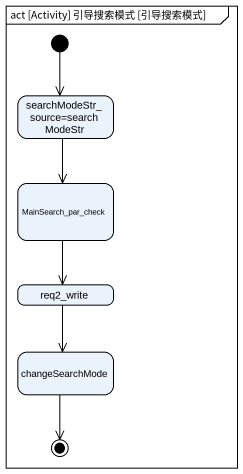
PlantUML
@startuml
mainframe act [Activity] 引导搜索模式 [引导搜索模式]
hide empty description
state "searchModeStr_source=searchModeStr" as searchModeStr_source
state MainSearch_par_check
state req2_write
state changeSearchMode
[*] --> searchModeStr_source
searchModeStr_source --> MainSearch_par_check
MainSearch_par_check --> req2_write
req2_write --> changeSearchMode
changeSearchMode --> [*]
@enduml
